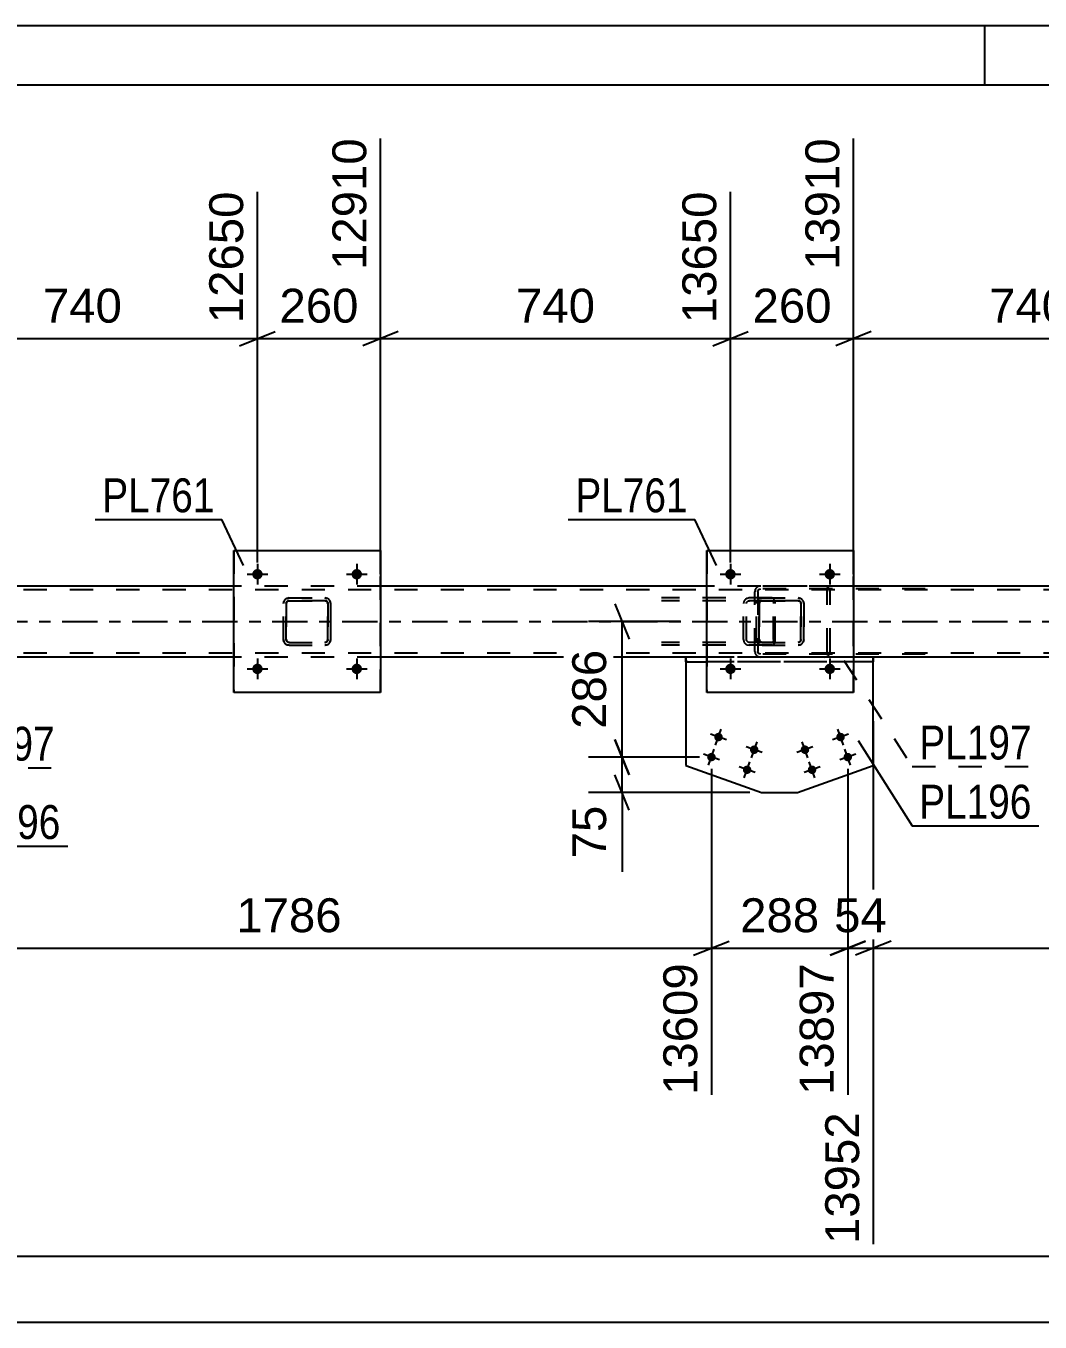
# Model space of a CAD drawing. Header units: millimetres. Extents: x -65 to 776, y -395 to 199.
# Drawn here: x 485.2 to 571, y 89.9 to 199.4 of the extents above; entities that cross this region are included whole.
import ezdxf

# ---------------------------------------------------------------- set-up
doc = ezdxf.new("R2010")
doc.units = ezdxf.units.MM
doc.linetypes.add('DXK_LINE_DOT2', pattern=[3.9198, 1.9599, -1.9599])
doc.linetypes.add('DXK_LINE_DOT3', pattern=[5.9187, 2.979, -0.9799, 0.9799, -0.9799])
doc.styles.add('Arial', font='ARIAL.TTF', dxfattribs={"height": 0.2})
doc.styles.add('Arial Narrow', font='ARIALN.TTF', dxfattribs={"height": 0.2})

# ---------------------------------------------------------------- blocks, each defined once
blk = doc.blocks.new('Unknown-318465366-1115')
at = {"color": 5, "linetype": 'Continuous'}
for p, q in [((776.28, 199.44), (-64.72, 199.44)), ((566.28, 194.44), (566.28, 199.44)), ((771.28, 194.44), (-59.72, 194.44))]:
    blk.add_line(p, q, dxfattribs=at)
blk = doc.blocks.new('Part-318465366-4406 - 4341')
at = {"color": 2, "linetype": 'Continuous'}
for p, q in [((541.01, 145.69), (541.01, 136.91)), ((556.86, 136.91), (556.86, 145.69)), ((541.01, 136.91), (547.41, 134.64)), ((550.45, 134.64), (556.86, 136.91)), ((547.41, 134.64), (550.45, 134.64))]:
    blk.add_line(p, q, dxfattribs=at)
at = {"color": 7, "linetype": 'DXK_LINE_DOT2'}
blk.add_line((556.86, 145.69), (541.01, 145.69), dxfattribs=at)
blk = doc.blocks.new('Bolt-318465366-4395 - 4341')
at = {"linetype": 'Continuous'}
for points in [[(553.75, 139.2, -1), (554.43, 139.45, -1)], [(550.74, 138.13, -1), (551.42, 138.38, -1)], [(554.36, 137.51, -1), (555.04, 137.75, -1)], [(551.34, 136.44, -1), (552.02, 136.68, -1)]]:
    blk.add_hatch(color=1, dxfattribs=at).paths.add_polyline_path(points)
at = {"color": 1, "linetype": 'Continuous'}
for p, q in [((554.77, 139.57), (553.42, 139.08)), ((554.33, 138.65), (553.85, 140)), ((551.76, 138.5), (550.4, 138.01)), ((551.32, 137.58), (550.84, 138.93)), ((554.94, 136.95), (554.46, 138.31)), ((551.92, 135.88), (551.44, 137.24)), ((555.37, 137.87), (554.02, 137.39)), ((552.36, 136.8), (551, 136.32))]:
    blk.add_line(p, q, dxfattribs=at)
blk = doc.blocks.new('Bolt-318465366-4396 - 4341')
at = {"linetype": 'Continuous'}
for points in [[(543.43, 139.45, -1), (544.11, 139.2, -1)], [(546.45, 138.38, -1), (547.13, 138.13, -1)], [(542.83, 137.75, -1), (543.51, 137.51, -1)], [(545.85, 136.68, -1), (546.53, 136.44, -1)]]:
    blk.add_hatch(color=1, dxfattribs=at).paths.add_polyline_path(points)
at = {"color": 1, "linetype": 'Continuous'}
for p, q in [((544.45, 139.08), (543.09, 139.57)), ((543.53, 138.65), (544.01, 140)), ((542.93, 136.95), (543.41, 138.31)), ((547.47, 138.01), (546.11, 138.5)), ((546.55, 137.58), (547.03, 138.93)), ((543.85, 137.39), (542.49, 137.87)), ((545.95, 135.88), (546.43, 137.24)), ((546.86, 136.32), (545.51, 136.8))]:
    blk.add_line(p, q, dxfattribs=at)
blk = doc.blocks.new('Part-318465366-4401 - 4341')
at = {"color": 2, "linetype": 'Continuous'}
for p, q in [((541.01, 146.09), (541.01, 145.69)), ((542.78, 146.09), (541.01, 146.09)), ((556.86, 146.09), (555.18, 146.09)), ((556.86, 146.09), (556.86, 146.09)), ((556.86, 146.09), (556.86, 145.69)), ((541.01, 145.69), (542.78, 145.69)), ((556.86, 145.69), (555.18, 145.69)), ((556.86, 145.69), (556.86, 145.69))]:
    blk.add_line(p, q, dxfattribs=at)
at = {"color": 7, "linetype": 'DXK_LINE_DOT2'}
for p, q in [((541.01, 145.69), (541.01, 146.09)), ((555.18, 146.09), (542.78, 146.09)), ((556.86, 145.69), (556.86, 146.09)), ((556.86, 146.09), (556.86, 146.09)), ((555.18, 145.69), (542.78, 145.69)), ((556.86, 145.69), (556.86, 145.69))]:
    blk.add_line(p, q, dxfattribs=at)
blk = doc.blocks.new('Part-318465366-4488 - 4341')
at = {"color": 7, "linetype": 'DXK_LINE_DOT2'}
for p, q in [((675.12, 151.77), (14.79, 151.77)), ((515.19, 152.09), (502.79, 152.09)), ((555.18, 152.09), (542.78, 152.09)), ((675.12, 146.41), (14.79, 146.41)), ((515.19, 146.09), (502.79, 146.09)), ((556.86, 146.09), (541.01, 146.09))]:
    blk.add_line(p, q, dxfattribs=at)
at = {"color": 2, "linetype": 'Continuous'}
for p, q in [((502.79, 152.09), (475.19, 152.09)), ((542.78, 152.09), (515.19, 152.09)), ((582.78, 152.09), (555.18, 152.09)), ((502.79, 146.09), (475.19, 146.09)), ((541.01, 146.09), (515.19, 146.09)), ((582.78, 146.09), (556.86, 146.09))]:
    blk.add_line(p, q, dxfattribs=at)
at = {"color": 7, "linetype": 'DXK_LINE_DOT3'}
blk.add_line((14.79, 149.09), (675.12, 149.09), dxfattribs=at)
blk = doc.blocks.new('Bolt-318465366-4523 - 4341')
at = {"linetype": 'Continuous'}
for points in [[(544.34, 153.09), (544.35, 153.18), (544.38, 153.27), (544.43, 153.35), (544.49, 153.41), (544.56, 153.47), (544.65, 153.51), (544.74, 153.53), (544.83, 153.53), (544.92, 153.51), (545, 153.47), (545.08, 153.41), (545.14, 153.35), (545.19, 153.27), (545.21, 153.18), (545.22, 153.09), (545.21, 153), (545.19, 152.91), (545.14, 152.83), (545.08, 152.76), (545, 152.71), (544.92, 152.67), (544.83, 152.65), (544.74, 152.65), (544.65, 152.67), (544.56, 152.71), (544.49, 152.76), (544.43, 152.83), (544.38, 152.91), (544.35, 153)], [(552.74, 153.09), (552.75, 153.18), (552.78, 153.27), (552.83, 153.35), (552.89, 153.41), (552.96, 153.47), (553.05, 153.51), (553.14, 153.53), (553.23, 153.53), (553.32, 153.51), (553.4, 153.47), (553.48, 153.41), (553.54, 153.35), (553.59, 153.27), (553.61, 153.18), (553.62, 153.09), (553.61, 153), (553.59, 152.91), (553.54, 152.83), (553.48, 152.76), (553.4, 152.71), (553.32, 152.67), (553.23, 152.65), (553.14, 152.65), (553.05, 152.67), (552.96, 152.71), (552.89, 152.76), (552.83, 152.83), (552.78, 152.91), (552.75, 153)]]:
    blk.add_hatch(color=1, dxfattribs=at).paths.add_polyline_path(points)
at = {"color": 1, "linetype": 'Continuous'}
for p, q in [((544.78, 153.97), (544.78, 152.21)), ((553.18, 153.97), (553.18, 152.21)), ((543.9, 153.09), (545.66, 153.09)), ((552.3, 153.09), (554.06, 153.09))]:
    blk.add_line(p, q, dxfattribs=at)
blk = doc.blocks.new('Bolt-318465366-4524 - 4341')
at = {"linetype": 'Continuous'}
for points in [[(544.34, 145.09), (544.35, 145.18), (544.38, 145.27), (544.43, 145.35), (544.49, 145.41), (544.56, 145.47), (544.65, 145.51), (544.74, 145.53), (544.83, 145.53), (544.92, 145.51), (545, 145.47), (545.08, 145.41), (545.14, 145.35), (545.19, 145.27), (545.21, 145.18), (545.22, 145.09), (545.21, 145), (545.19, 144.91), (545.14, 144.83), (545.08, 144.76), (545, 144.71), (544.92, 144.67), (544.83, 144.65), (544.74, 144.65), (544.65, 144.67), (544.56, 144.71), (544.49, 144.76), (544.43, 144.83), (544.38, 144.91), (544.35, 145)], [(552.74, 145.09), (552.75, 145.18), (552.78, 145.27), (552.83, 145.35), (552.89, 145.41), (552.96, 145.47), (553.05, 145.51), (553.14, 145.53), (553.23, 145.53), (553.32, 145.51), (553.4, 145.47), (553.48, 145.41), (553.54, 145.35), (553.59, 145.27), (553.61, 145.18), (553.62, 145.09), (553.61, 145), (553.59, 144.91), (553.54, 144.83), (553.48, 144.76), (553.4, 144.71), (553.32, 144.67), (553.23, 144.65), (553.14, 144.65), (553.05, 144.67), (552.96, 144.71), (552.89, 144.76), (552.83, 144.83), (552.78, 144.91), (552.75, 145)]]:
    blk.add_hatch(color=1, dxfattribs=at).paths.add_polyline_path(points)
at = {"color": 1, "linetype": 'Continuous'}
for p, q in [((544.78, 145.97), (544.78, 144.21)), ((553.18, 145.97), (553.18, 144.21)), ((543.9, 145.09), (545.66, 145.09)), ((552.3, 145.09), (554.06, 145.09))]:
    blk.add_line(p, q, dxfattribs=at)
blk = doc.blocks.new('Bolt-318465366-4525 - 4341')
at = {"linetype": 'Continuous'}
for points in [[(504.35, 153.09), (504.36, 153.18), (504.39, 153.27), (504.43, 153.35), (504.49, 153.41), (504.57, 153.47), (504.65, 153.51), (504.74, 153.53), (504.83, 153.53), (504.92, 153.51), (505.01, 153.47), (505.08, 153.41), (505.14, 153.35), (505.19, 153.27), (505.22, 153.18), (505.23, 153.09), (505.22, 153), (505.19, 152.91), (505.14, 152.83), (505.08, 152.76), (505.01, 152.71), (504.92, 152.67), (504.83, 152.65), (504.74, 152.65), (504.65, 152.67), (504.57, 152.71), (504.49, 152.76), (504.43, 152.83), (504.39, 152.91), (504.36, 153)], [(512.75, 153.09), (512.76, 153.18), (512.79, 153.27), (512.83, 153.35), (512.89, 153.41), (512.97, 153.47), (513.05, 153.51), (513.14, 153.53), (513.23, 153.53), (513.32, 153.51), (513.41, 153.47), (513.48, 153.41), (513.54, 153.35), (513.59, 153.27), (513.62, 153.18), (513.63, 153.09), (513.62, 153), (513.59, 152.91), (513.54, 152.83), (513.48, 152.76), (513.41, 152.71), (513.32, 152.67), (513.23, 152.65), (513.14, 152.65), (513.05, 152.67), (512.97, 152.71), (512.89, 152.76), (512.83, 152.83), (512.79, 152.91), (512.76, 153)]]:
    blk.add_hatch(color=1, dxfattribs=at).paths.add_polyline_path(points)
at = {"color": 1, "linetype": 'Continuous'}
for p, q in [((504.79, 153.97), (504.79, 152.21)), ((513.19, 153.97), (513.19, 152.21)), ((503.91, 153.09), (505.67, 153.09)), ((512.31, 153.09), (514.07, 153.09))]:
    blk.add_line(p, q, dxfattribs=at)
blk = doc.blocks.new('Bolt-318465366-4526 - 4341')
at = {"linetype": 'Continuous'}
for points in [[(504.35, 145.09), (504.36, 145.18), (504.39, 145.27), (504.43, 145.35), (504.49, 145.41), (504.57, 145.47), (504.65, 145.51), (504.74, 145.53), (504.83, 145.53), (504.92, 145.51), (505.01, 145.47), (505.08, 145.41), (505.14, 145.35), (505.19, 145.27), (505.22, 145.18), (505.23, 145.09), (505.22, 145), (505.19, 144.91), (505.14, 144.83), (505.08, 144.76), (505.01, 144.71), (504.92, 144.67), (504.83, 144.65), (504.74, 144.65), (504.65, 144.67), (504.57, 144.71), (504.49, 144.76), (504.43, 144.83), (504.39, 144.91), (504.36, 145)], [(512.75, 145.09), (512.76, 145.18), (512.79, 145.27), (512.83, 145.35), (512.89, 145.41), (512.97, 145.47), (513.05, 145.51), (513.14, 145.53), (513.23, 145.53), (513.32, 145.51), (513.41, 145.47), (513.48, 145.41), (513.54, 145.35), (513.59, 145.27), (513.62, 145.18), (513.63, 145.09), (513.62, 145), (513.59, 144.91), (513.54, 144.83), (513.48, 144.76), (513.41, 144.71), (513.32, 144.67), (513.23, 144.65), (513.14, 144.65), (513.05, 144.67), (512.97, 144.71), (512.89, 144.76), (512.83, 144.83), (512.79, 144.91), (512.76, 145)]]:
    blk.add_hatch(color=1, dxfattribs=at).paths.add_polyline_path(points)
at = {"color": 1, "linetype": 'Continuous'}
for p, q in [((504.79, 145.97), (504.79, 144.21)), ((513.19, 145.97), (513.19, 144.21)), ((503.91, 145.09), (505.67, 145.09)), ((512.31, 145.09), (514.07, 145.09))]:
    blk.add_line(p, q, dxfattribs=at)
blk = doc.blocks.new('Part-318465366-4551 - 4341')
at = {"color": 7, "linetype": 'DXK_LINE_DOT2'}
for p, q in [((506.98, 150.61), (507.02, 150.79)), ((506.98, 150.61), (506.99, 150.61)), ((506.98, 147.57), (506.98, 150.61)), ((507.02, 150.79), (506.99, 150.61)), ((506.99, 147.57), (506.99, 150.61)), ((507.24, 150.7), (507.22, 150.61)), ((507.23, 150.61), (507.22, 150.61)), ((507.22, 150.61), (507.22, 147.57)), ((507.23, 150.61), (507.25, 150.7)), ((507.23, 147.57), (507.23, 150.61)), ((507.29, 150.78), (507.24, 150.7)), ((507.25, 150.7), (507.3, 150.78)), ((507.28, 151.05), (507.46, 151.09)), ((507.47, 151.09), (507.28, 151.05)), ((507.37, 150.83), (507.29, 150.78)), ((507.3, 150.78), (507.38, 150.83)), ((507.46, 150.85), (507.37, 150.83)), ((507.38, 150.83), (507.47, 150.85)), ((507.47, 151.09), (507.46, 151.09)), ((507.46, 151.09), (510.5, 151.09)), ((507.46, 150.85), (507.47, 150.85)), ((510.5, 150.85), (507.46, 150.85)), ((507.47, 151.09), (510.51, 151.09)), ((507.47, 150.85), (510.51, 150.85)), ((510.5, 151.09), (510.51, 151.09)), ((510.5, 151.09), (510.69, 151.05)), ((510.51, 150.85), (510.5, 150.85)), ((510.59, 150.83), (510.5, 150.85)), ((510.69, 151.05), (510.51, 151.09)), ((510.51, 150.85), (510.6, 150.83)), ((510.59, 150.83), (510.6, 150.83)), ((510.67, 150.78), (510.59, 150.83)), ((510.6, 150.83), (510.68, 150.78)), ((510.72, 150.7), (510.67, 150.78)), ((510.68, 150.78), (510.73, 150.7)), ((510.74, 150.61), (510.72, 150.7)), ((510.73, 150.7), (510.75, 150.61)), ((510.75, 150.61), (510.74, 150.61)), ((510.74, 150.61), (510.74, 147.57)), ((510.75, 147.57), (510.75, 150.61)), ((510.95, 150.79), (510.98, 150.61)), ((510.99, 150.61), (510.95, 150.79)), ((510.99, 150.61), (510.98, 150.61)), ((510.98, 150.61), (510.98, 147.57)), ((510.99, 147.57), (510.99, 150.61)), ((506.99, 147.57), (506.98, 147.57)), ((507.02, 147.38), (506.98, 147.57)), ((506.99, 147.57), (507.02, 147.38)), ((507.22, 147.57), (507.23, 147.57)), ((507.22, 147.57), (507.24, 147.48)), ((507.25, 147.48), (507.23, 147.57)), ((507.24, 147.48), (507.29, 147.4)), ((507.3, 147.4), (507.25, 147.48)), ((507.28, 147.12), (507.28, 147.12)), ((507.46, 147.09), (507.28, 147.12)), ((507.28, 147.12), (507.47, 147.09)), ((507.29, 147.4), (507.37, 147.35)), ((507.38, 147.35), (507.3, 147.4)), ((507.37, 147.35), (507.46, 147.33)), ((507.47, 147.33), (507.38, 147.35)), ((507.47, 147.33), (507.46, 147.33)), ((507.46, 147.33), (510.5, 147.33)), ((507.47, 147.09), (507.46, 147.09)), ((507.46, 147.09), (510.5, 147.09)), ((507.47, 147.33), (510.51, 147.33)), ((507.47, 147.09), (510.51, 147.09)), ((510.5, 147.33), (510.59, 147.35)), ((510.5, 147.33), (510.51, 147.33)), ((510.69, 147.12), (510.5, 147.09)), ((510.5, 147.09), (510.51, 147.09)), ((510.6, 147.35), (510.51, 147.33)), ((510.51, 147.09), (510.69, 147.12)), ((510.59, 147.35), (510.67, 147.4)), ((510.68, 147.4), (510.6, 147.35)), ((510.67, 147.4), (510.72, 147.48)), ((510.73, 147.48), (510.68, 147.4)), ((510.72, 147.48), (510.74, 147.57)), ((510.75, 147.57), (510.73, 147.48)), ((510.74, 147.57), (510.75, 147.57)), ((510.98, 147.57), (510.95, 147.38)), ((510.95, 147.38), (510.99, 147.57)), ((510.98, 147.57), (510.99, 147.57))]:
    blk.add_line(p, q, dxfattribs=at)
at = {"color": 7, "linetype": 'DXK_LINE_DOT3'}
blk.add_line((508.99, 149.09), (508.98, 149.09), dxfattribs=at)
at = {"color": 7, "linetype": 'DXK_LINE_DOT2'}
for centre, start, end in [((507.46, 150.61), 112.5, 157.5), ((507.47, 150.61), 112.5, 157.5), ((510.5, 150.61), 22.5, 67.5), ((510.51, 150.61), 22.5, 67.5), ((507.46, 147.57), 202.5, 247.5), ((507.47, 147.57), 202.5, 247.5), ((510.5, 147.57), 292.5, 337.5), ((510.51, 147.57), 292.5, 337.5)]:
    blk.add_arc(centre, 0.48, start, end, dxfattribs=at)
blk = doc.blocks.new('Part-318465366-4556 - 4341')
at = {"color": 2, "linetype": 'Continuous'}
for p, q in [((502.79, 143.09), (502.79, 155.09)), ((502.79, 155.09), (502.79, 155.09)), ((502.79, 155.09), (515.19, 155.09)), ((515.19, 155.09), (515.19, 143.09)), ((502.79, 143.09), (502.79, 143.09)), ((515.19, 143.09), (502.79, 143.09))]:
    blk.add_line(p, q, dxfattribs=at)
at = {"color": 7, "linetype": 'DXK_LINE_DOT2'}
for p, q in [((502.79, 155.09), (502.79, 143.09)), ((502.79, 155.09), (502.79, 155.09)), ((515.19, 143.09), (515.19, 155.09)), ((502.79, 143.09), (502.79, 143.09))]:
    blk.add_line(p, q, dxfattribs=at)
blk = doc.blocks.new('Part-318465366-4583 - 4341')
at = {"color": 2, "linetype": 'Continuous'}
for p, q in [((542.78, 143.09), (542.78, 155.09)), ((542.78, 155.09), (542.78, 155.09)), ((542.78, 155.09), (555.18, 155.09)), ((555.18, 155.09), (555.18, 143.09)), ((542.78, 143.09), (542.78, 143.09)), ((555.18, 143.09), (542.78, 143.09))]:
    blk.add_line(p, q, dxfattribs=at)
at = {"color": 7, "linetype": 'DXK_LINE_DOT2'}
for p, q in [((542.78, 155.09), (542.78, 143.09)), ((542.78, 155.09), (542.78, 155.09)), ((555.18, 143.09), (555.18, 155.09)), ((542.78, 143.09), (542.78, 143.09))]:
    blk.add_line(p, q, dxfattribs=at)
blk = doc.blocks.new('Part-318465366-4584 - 4341')
at = {"color": 7, "linetype": 'DXK_LINE_DOT2'}
for p, q in [((546.98, 150.61), (547.02, 150.79)), ((547.02, 150.79), (546.98, 150.61)), ((546.98, 147.57), (546.98, 150.61)), ((546.98, 150.61), (546.98, 150.61)), ((546.98, 147.57), (546.98, 150.61)), ((547.22, 150.61), (547.24, 150.7)), ((547.24, 150.7), (547.22, 150.61)), ((547.22, 147.57), (547.22, 150.61)), ((547.22, 150.61), (547.22, 150.61)), ((547.22, 150.61), (547.22, 147.57)), ((547.24, 150.7), (547.29, 150.78)), ((547.29, 150.78), (547.24, 150.7)), ((547.28, 151.05), (547.46, 151.09)), ((547.46, 151.09), (547.28, 151.05)), ((547.29, 150.78), (547.37, 150.83)), ((547.37, 150.83), (547.29, 150.78)), ((547.37, 150.83), (547.46, 150.85)), ((547.46, 150.85), (547.37, 150.83)), ((547.46, 151.09), (550.5, 151.09)), ((547.46, 151.09), (547.46, 151.09)), ((547.46, 151.09), (550.5, 151.09)), ((547.46, 150.85), (550.5, 150.85)), ((547.46, 150.85), (547.46, 150.85)), ((550.5, 150.85), (547.46, 150.85)), ((550.5, 151.09), (550.5, 151.09)), ((550.5, 151.09), (550.68, 151.05)), ((550.69, 151.05), (550.5, 151.09)), ((550.5, 150.85), (550.5, 150.85)), ((550.5, 150.85), (550.6, 150.83)), ((550.59, 150.83), (550.5, 150.85)), ((550.59, 150.83), (550.6, 150.83)), ((550.67, 150.78), (550.59, 150.83)), ((550.6, 150.83), (550.67, 150.78)), ((550.67, 150.78), (550.73, 150.7)), ((550.72, 150.7), (550.67, 150.78)), ((550.74, 150.61), (550.72, 150.7)), ((550.73, 150.7), (550.74, 150.61)), ((550.74, 147.57), (550.74, 150.61)), ((550.74, 150.61), (550.74, 150.61)), ((550.74, 150.61), (550.74, 147.57)), ((550.94, 150.79), (550.98, 150.61)), ((550.98, 150.61), (550.95, 150.79)), ((550.98, 147.57), (550.98, 150.61)), ((550.98, 150.61), (550.98, 150.61)), ((550.98, 150.61), (550.98, 147.57)), ((546.98, 147.57), (546.98, 147.57)), ((547.02, 147.38), (546.98, 147.57)), ((546.98, 147.57), (547.02, 147.38)), ((547.22, 147.57), (547.22, 147.57)), ((547.24, 147.48), (547.22, 147.57)), ((547.22, 147.57), (547.24, 147.48)), ((547.29, 147.4), (547.24, 147.48)), ((547.24, 147.48), (547.29, 147.4)), ((547.28, 147.12), (547.28, 147.12)), ((547.46, 147.09), (547.28, 147.12)), ((547.28, 147.12), (547.46, 147.09)), ((547.37, 147.35), (547.29, 147.4)), ((547.29, 147.4), (547.37, 147.35)), ((547.46, 147.33), (547.37, 147.35)), ((547.37, 147.35), (547.46, 147.33)), ((547.46, 147.33), (550.5, 147.33)), ((547.46, 147.33), (547.46, 147.33)), ((547.46, 147.33), (550.5, 147.33)), ((547.46, 147.09), (550.5, 147.09)), ((547.46, 147.09), (547.46, 147.09)), ((547.46, 147.09), (550.5, 147.09)), ((550.6, 147.35), (550.5, 147.33)), ((550.5, 147.33), (550.59, 147.35)), ((550.5, 147.33), (550.5, 147.33)), ((550.68, 147.12), (550.5, 147.09)), ((550.5, 147.09), (550.69, 147.12)), ((550.5, 147.09), (550.5, 147.09)), ((550.59, 147.35), (550.67, 147.4)), ((550.67, 147.4), (550.6, 147.35)), ((550.73, 147.48), (550.67, 147.4)), ((550.67, 147.4), (550.72, 147.48)), ((550.72, 147.48), (550.74, 147.57)), ((550.74, 147.57), (550.73, 147.48)), ((550.74, 147.57), (550.74, 147.57)), ((550.98, 147.57), (550.94, 147.38)), ((550.95, 147.38), (550.98, 147.57)), ((550.98, 147.57), (550.98, 147.57))]:
    blk.add_line(p, q, dxfattribs=at)
at = {"color": 7, "linetype": 'DXK_LINE_DOT3'}
blk.add_line((548.99, 149.09), (548.98, 149.09), dxfattribs=at)
at = {"color": 7, "linetype": 'DXK_LINE_DOT2'}
for centre, start, end in [((547.46, 150.61), 112.5, 157.5), ((547.46, 150.61), 112.5, 157.5), ((550.5, 150.61), 22.5, 67.5), ((550.5, 150.61), 22.5, 67.5), ((547.46, 147.57), 202.5, 247.5), ((547.46, 147.57), 202.5, 247.5), ((550.5, 147.57), 292.5, 337.5), ((550.5, 147.57), 292.5, 337.5)]:
    blk.add_arc(centre, 0.48, start, end, dxfattribs=at)
blk = doc.blocks.new('Part-318465366-4718 - 4341')
at = {"color": 7, "linetype": 'DXK_LINE_DOT2'}
for p, q in [((548.3, 151.09), (538.95, 151.09)), ((548.3, 150.85), (538.95, 150.85)), ((545.92, 150.79), (545.88, 150.61)), ((545.88, 147.57), (545.88, 150.61)), ((546.14, 150.61), (546.15, 150.7)), ((546.14, 147.57), (546.14, 150.61)), ((546.15, 150.7), (546.21, 150.78)), ((546.39, 151.09), (546.19, 151.05)), ((546.21, 150.78), (546.29, 150.83)), ((546.29, 150.83), (546.39, 150.85)), ((546.83, 150.85), (546.83, 151.09)), ((548.4, 151.05), (548.3, 151.09)), ((548.3, 150.85), (548.35, 150.83)), ((548.35, 150.83), (548.39, 150.78)), ((548.39, 150.78), (548.42, 150.7)), ((548.49, 150.95), (548.4, 151.05)), ((548.42, 150.7), (548.43, 150.61)), ((548.43, 147.57), (548.43, 150.61)), ((548.55, 150.79), (548.49, 150.95)), ((548.57, 150.61), (548.55, 150.79)), ((548.57, 147.57), (548.57, 150.61)), ((548.3, 147.33), (538.95, 147.33)), ((548.3, 147.09), (538.95, 147.09)), ((545.88, 147.57), (545.92, 147.38)), ((546.15, 147.48), (546.14, 147.57)), ((546.21, 147.4), (546.15, 147.48)), ((546.19, 147.12), (546.39, 147.09)), ((546.29, 147.35), (546.21, 147.4)), ((546.39, 147.33), (546.29, 147.35)), ((546.83, 147.09), (546.83, 147.33)), ((548.35, 147.35), (548.3, 147.33)), ((548.3, 147.09), (548.4, 147.12)), ((548.39, 147.4), (548.35, 147.35)), ((548.42, 147.48), (548.39, 147.4)), ((548.4, 147.12), (548.49, 147.23)), ((548.43, 147.57), (548.42, 147.48)), ((548.49, 147.23), (548.55, 147.38)), ((548.55, 147.38), (548.57, 147.57))]:
    blk.add_line(p, q, dxfattribs=at)
for centre, start, end in [((546.37, 150.59), 111.1513, 156.1049), ((546.37, 147.58), 203.8951, 248.8487)]:
    blk.add_arc(centre, 0.492, start, end, dxfattribs=at)
blk = doc.blocks.new('Part-318465366-4720 - 4341')
at = {"color": 7, "linetype": 'DXK_LINE_DOT2'}
for p, q in [((546.87, 151.79), (546.83, 151.61)), ((546.83, 146.57), (546.83, 151.61)), ((547.09, 151.61), (547.11, 151.7)), ((547.09, 151.61), (547.09, 146.57)), ((547.11, 151.7), (547.16, 151.78)), ((547.34, 152.09), (547.15, 152.05)), ((547.16, 151.78), (547.25, 151.83)), ((547.25, 151.83), (547.34, 151.85)), ((561.25, 152.09), (547.34, 152.09)), ((561.25, 151.85), (547.34, 151.85)), ((552.9, 152.05), (552.71, 152.09)), ((552.71, 151.85), (552.8, 151.83)), ((552.8, 151.83), (552.89, 151.78)), ((552.89, 151.78), (552.94, 151.7)), ((552.94, 151.7), (552.96, 151.61)), ((552.96, 146.57), (552.96, 151.61)), ((553.22, 151.61), (553.18, 151.79)), ((553.22, 146.57), (553.22, 151.61)), ((546.83, 146.57), (546.87, 146.38)), ((547.11, 146.48), (547.09, 146.57)), ((547.16, 146.4), (547.11, 146.48)), ((547.15, 146.12), (547.34, 146.09)), ((547.25, 146.35), (547.16, 146.4)), ((547.34, 146.33), (547.25, 146.35)), ((561.25, 146.33), (547.34, 146.33)), ((561.25, 146.09), (547.34, 146.09)), ((552.8, 146.35), (552.71, 146.33)), ((552.71, 146.09), (552.9, 146.12)), ((552.89, 146.4), (552.8, 146.35)), ((552.94, 146.48), (552.89, 146.4)), ((552.96, 146.57), (552.94, 146.48)), ((553.18, 146.38), (553.22, 146.57))]:
    blk.add_line(p, q, dxfattribs=at)
for centre, start, end in [((547.32, 151.59), 110.7583, 155.6801), ((552.73, 151.59), 24.3199, 69.2417), ((547.32, 146.59), 204.3199, 249.2417), ((552.73, 146.59), 290.7583, 335.6801)]:
    blk.add_arc(centre, 0.496, start, end, dxfattribs=at)
blk = doc.blocks.new('StraightDimension-318465366-5128 - 4341')
at = {"color": 7, "linetype": 'Continuous'}
blk.add_line((1.89, 89.87), (675.92, 89.87), dxfattribs=at)
blk = doc.blocks.new('StraightDimension-318465366-5656 - 4341')
at = {"color": 7, "linetype": 'Continuous'}
blk.add_line((2.69, 95.43), (675.12, 95.43), dxfattribs=at)
blk = doc.blocks.new('StraightDimension-318465366-4858 - 4341')
at = {"color": 7, "linetype": 'Continuous'}
for p, q in [((556.86, 140.67), (556.86, 96.47)), ((628.3, 136.63), (628.3, 109.07)), ((558.36, 122.08), (555.36, 120.88)), ((626.8, 120.88), (629.8, 122.08)), ((556.86, 121.48), (628.3, 121.48))]:
    blk.add_line(p, q, dxfattribs=at)
at = {"color": 0}
blk.add_wipeout([(597.63, 122.23), (597.63, 126.43), (587.54, 126.43), (587.54, 122.23)], dxfattribs=at)
at = {"color": 3, "style": 'Arial'}
blk.add_text('1786', height=2.865, dxfattribs=at).set_placement((588.14, 122.83))
at = {"color": 0, "linetype": 'Continuous'}
blk.add_wipeout([(627.7, 120.78), (623.5, 120.78), (623.5, 108.47), (627.7, 108.47)], dxfattribs=at)
at = {"color": 3, "linetype": 'Continuous', "style": 'Arial'}
blk.add_text('15738', height=2.865, rotation=90.0002, dxfattribs=at).set_placement((627.1, 109.07))
blk = doc.blocks.new('StraightDimension-318465366-4867 - 4341')
at = {"color": 7, "linetype": 'Continuous'}
for p, q in [((556.86, 140.67), (556.86, 96.47)), ((554.7, 136.63), (554.7, 109.07)), ((553.2, 120.88), (556.2, 122.08)), ((558.36, 122.08), (555.36, 120.88)), ((554.7, 121.48), (556.86, 121.48))]:
    blk.add_line(p, q, dxfattribs=at)
at = {"color": 0, "linetype": 'Continuous'}
blk.add_wipeout([(556.26, 108.18), (552.06, 108.18), (552.06, 95.87), (556.26, 95.87)], dxfattribs=at)
at = {"color": 3, "linetype": 'Continuous', "style": 'Arial'}
blk.add_text('13952', height=2.865, rotation=90.0002, dxfattribs=at).set_placement((555.66, 96.47))
at = {"color": 0}
blk.add_wipeout([(558.6, 122.23), (558.6, 126.43), (552.95, 126.43), (552.95, 122.23)], dxfattribs=at)
at = {"color": 3, "style": 'Arial'}
blk.add_text('54', height=2.865, dxfattribs=at).set_placement((553.55, 122.83))
blk = doc.blocks.new('StraightDimension-318465366-4921 - 4341')
at = {"color": 7, "linetype": 'Continuous'}
for p, q in [((543.17, 136.63), (543.17, 109.07)), ((554.7, 136.63), (554.7, 109.07)), ((541.67, 120.88), (544.67, 122.08)), ((556.2, 122.08), (553.2, 120.88)), ((543.17, 121.48), (554.7, 121.48))]:
    blk.add_line(p, q, dxfattribs=at)
at = {"color": 0}
blk.add_wipeout([(552.87, 122.23), (552.87, 126.43), (545, 126.43), (545, 122.23)], dxfattribs=at)
at = {"color": 0, "linetype": 'Continuous'}
blk.add_wipeout([(554.1, 120.78), (549.9, 120.78), (549.9, 108.47), (554.1, 108.47)], dxfattribs=at)
at = {"color": 3, "style": 'Arial'}
blk.add_text('288', height=2.865, dxfattribs=at).set_placement((545.6, 122.83))
at = {"color": 3, "linetype": 'Continuous', "style": 'Arial'}
blk.add_text('13897', height=2.865, rotation=90.0002, dxfattribs=at).set_placement((553.5, 109.07))
blk = doc.blocks.new('StraightDimension-318465366-5020 - 4341')
at = {"color": 7, "linetype": 'Continuous'}
for p, q in [((471.73, 142.65), (471.73, 96.47)), ((543.17, 136.63), (543.17, 109.07)), ((473.23, 122.08), (470.23, 120.88)), ((541.67, 120.88), (544.67, 122.08)), ((471.73, 121.48), (543.17, 121.48))]:
    blk.add_line(p, q, dxfattribs=at)
at = {"color": 0}
blk.add_wipeout([(512.5, 122.23), (512.5, 126.43), (502.4, 126.43), (502.4, 122.23)], dxfattribs=at)
at = {"color": 3, "style": 'Arial'}
blk.add_text('1786', height=2.865, dxfattribs=at).set_placement((503, 122.83))
at = {"color": 0, "linetype": 'Continuous'}
blk.add_wipeout([(542.57, 120.78), (538.37, 120.78), (538.37, 108.47), (542.57, 108.47)], dxfattribs=at)
at = {"color": 3, "linetype": 'Continuous', "style": 'Arial'}
blk.add_text('13609', height=2.865, rotation=90.0002, dxfattribs=at).set_placement((541.97, 109.07))
blk = doc.blocks.new('StraightDimension-318465366-5210 - 4341')
at = {"color": 7, "linetype": 'Continuous'}
for p, q in [((555.18, 153.09), (555.18, 189.93)), ((584.78, 154.09), (584.78, 185.43)), ((556.68, 173.61), (553.68, 172.41)), ((583.28, 172.41), (586.28, 173.61)), ((555.18, 173.01), (584.78, 173.01))]:
    blk.add_line(p, q, dxfattribs=at)
at = {"color": 0}
blk.add_wipeout([(573.92, 173.76), (573.92, 177.96), (566.05, 177.96), (566.05, 173.76)], dxfattribs=at)
at = {"color": 3, "style": 'Arial'}
blk.add_text('740', height=2.865, dxfattribs=at).set_placement((566.65, 174.36))
at = {"color": 0, "linetype": 'Continuous'}
blk.add_wipeout([(584.18, 186.03), (579.98, 186.03), (579.98, 173.71), (584.18, 173.71)], dxfattribs=at)
at = {"color": 3, "linetype": 'Continuous', "style": 'Arial'}
blk.add_text('14650', height=2.865, rotation=90.0002, dxfattribs=at).set_placement((583.58, 174.31))
blk = doc.blocks.new('StraightDimension-318465366-5225 - 4341')
at = {"color": 7, "linetype": 'Continuous'}
for p, q in [((555.18, 153.09), (555.18, 189.93)), ((544.78, 154.09), (544.78, 185.43)), ((543.28, 172.41), (546.28, 173.61)), ((556.68, 173.61), (553.68, 172.41)), ((544.78, 173.01), (555.18, 173.01))]:
    blk.add_line(p, q, dxfattribs=at)
at = {"color": 0}
blk.add_wipeout([(553.92, 173.76), (553.92, 177.96), (546.05, 177.96), (546.05, 173.76)], dxfattribs=at)
at = {"color": 3, "style": 'Arial'}
blk.add_text('260', height=2.865, dxfattribs=at).set_placement((546.65, 174.36))
at = {"color": 0, "linetype": 'Continuous'}
blk.add_wipeout([(554.58, 190.53), (550.38, 190.53), (550.38, 178.21), (554.58, 178.21)], dxfattribs=at)
at = {"color": 3, "linetype": 'Continuous', "style": 'Arial'}
blk.add_text('13910', height=2.865, rotation=90.0002, dxfattribs=at).set_placement((553.98, 178.81))
blk = doc.blocks.new('StraightDimension-318465366-5240 - 4341')
at = {"color": 7, "linetype": 'Continuous'}
for p, q in [((515.19, 153.09), (515.19, 189.93)), ((544.78, 154.09), (544.78, 185.43)), ((516.69, 173.61), (513.69, 172.41)), ((543.28, 172.41), (546.28, 173.61)), ((515.19, 173.01), (544.78, 173.01))]:
    blk.add_line(p, q, dxfattribs=at)
at = {"color": 0}
blk.add_wipeout([(533.92, 173.76), (533.92, 177.96), (526.05, 177.96), (526.05, 173.76)], dxfattribs=at)
at = {"color": 3, "style": 'Arial'}
blk.add_text('740', height=2.865, dxfattribs=at).set_placement((526.65, 174.36))
at = {"color": 0, "linetype": 'Continuous'}
blk.add_wipeout([(544.18, 186.03), (539.98, 186.03), (539.98, 173.71), (544.18, 173.71)], dxfattribs=at)
at = {"color": 3, "linetype": 'Continuous', "style": 'Arial'}
blk.add_text('13650', height=2.865, rotation=90.0002, dxfattribs=at).set_placement((543.58, 174.31))
blk = doc.blocks.new('StraightDimension-318465366-5255 - 4341')
at = {"color": 7, "linetype": 'Continuous'}
for p, q in [((515.19, 153.09), (515.19, 189.93)), ((504.78, 154.09), (504.78, 185.43)), ((503.28, 172.41), (506.28, 173.61)), ((516.69, 173.61), (513.69, 172.41)), ((504.78, 173.01), (515.19, 173.01))]:
    blk.add_line(p, q, dxfattribs=at)
at = {"color": 0}
blk.add_wipeout([(513.92, 173.76), (513.92, 177.96), (506.05, 177.96), (506.05, 173.76)], dxfattribs=at)
at = {"color": 3, "style": 'Arial'}
blk.add_text('260', height=2.865, dxfattribs=at).set_placement((506.65, 174.36))
at = {"color": 0, "linetype": 'Continuous'}
blk.add_wipeout([(514.59, 190.53), (510.39, 190.53), (510.39, 178.21), (514.59, 178.21)], dxfattribs=at)
at = {"color": 3, "linetype": 'Continuous', "style": 'Arial'}
blk.add_text('12910', height=2.865, rotation=90.0002, dxfattribs=at).set_placement((513.99, 178.81))
blk = doc.blocks.new('StraightDimension-318465366-5270 - 4341')
at = {"color": 7, "linetype": 'Continuous'}
for p, q in [((475.19, 153.09), (475.19, 189.93)), ((504.78, 154.09), (504.78, 185.43)), ((476.69, 173.61), (473.69, 172.41)), ((503.28, 172.41), (506.28, 173.61)), ((475.19, 173.01), (504.78, 173.01))]:
    blk.add_line(p, q, dxfattribs=at)
at = {"color": 0}
blk.add_wipeout([(493.92, 173.76), (493.92, 177.96), (486.05, 177.96), (486.05, 173.76)], dxfattribs=at)
at = {"color": 3, "style": 'Arial'}
blk.add_text('740', height=2.865, dxfattribs=at).set_placement((486.65, 174.36))
at = {"color": 0, "linetype": 'Continuous'}
blk.add_wipeout([(504.18, 186.03), (499.98, 186.03), (499.98, 173.71), (504.18, 173.71)], dxfattribs=at)
at = {"color": 3, "linetype": 'Continuous', "style": 'Arial'}
blk.add_text('12650', height=2.865, rotation=90.0002, dxfattribs=at).set_placement((503.58, 174.31))
blk = doc.blocks.new('StraightDimension-318465366-5793 - 4341')
at = {"color": 7, "linetype": 'Continuous'}
for p, q in [((535.02, 150.59), (536.22, 147.59)), ((540.56, 149.09), (532.77, 149.09)), ((535.62, 137.63), (535.62, 149.09)), ((536.22, 136.13), (535.02, 139.13)), ((542.17, 137.63), (532.77, 137.63))]:
    blk.add_line(p, q, dxfattribs=at)
at = {"color": 0}
blk.add_wipeout([(534.87, 147.29), (530.67, 147.29), (530.67, 139.42), (534.87, 139.42)], dxfattribs=at)
at = {"color": 3, "style": 'Arial'}
blk.add_text('286', height=2.865, rotation=90.0002, dxfattribs=at).set_placement((534.27, 140.02))
blk = doc.blocks.new('StraightDimension-318465366-5809 - 4341')
at = {"color": 7, "linetype": 'Continuous'}
for p, q in [((535.02, 139.13), (536.22, 136.13)), ((542.17, 137.63), (532.77, 137.63)), ((535.62, 134.64), (535.62, 137.63)), ((536.22, 133.14), (535.02, 136.14)), ((546.41, 134.64), (532.77, 134.64)), ((535.62, 134.64), (535.62, 127.94)), ((535.62, 134.64), (535.62, 127.94))]:
    blk.add_line(p, q, dxfattribs=at)
at = {"color": 0}
blk.add_wipeout([(534.87, 134.11), (530.67, 134.11), (530.67, 128.47), (534.87, 128.47)], dxfattribs=at)
at = {"color": 3, "style": 'Arial'}
blk.add_text('75', height=2.865, rotation=90.0002, dxfattribs=at).set_placement((534.27, 129.07))
blk = doc.blocks.new('Mark-318465366-4402 - 4341')
at = {"color": 30, "linetype": 'Continuous'}
for p, q in [((555.57, 139.04), (560.14, 131.83)), ((560.14, 131.83), (570.85, 131.83))]:
    blk.add_line(p, q, dxfattribs=at)
at = {"color": 0}
blk.add_wipeout([(570.25, 132.43), (570.25, 135.43), (560.74, 135.43), (560.74, 132.43)], dxfattribs=at)
blk.add_wipeout([(570.25, 132.43), (570.25, 135.43), (560.74, 135.43), (560.74, 132.43)], dxfattribs=at)
at = {"color": 3, "style": 'Arial Narrow'}
blk.add_text('PL196', height=2.863, dxfattribs=at).set_placement((560.74, 132.43))
blk = doc.blocks.new('Mark-318465366-4397 - 4341')
at = {"color": 30, "linetype": 'DXK_LINE_DOT2'}
for p, q in [((554.37, 145.8), (560.15, 136.83)), ((560.15, 136.83), (570.85, 136.83))]:
    blk.add_line(p, q, dxfattribs=at)
at = {"color": 0}
blk.add_wipeout([(570.25, 137.43), (570.25, 140.43), (560.75, 140.43), (560.75, 137.43)], dxfattribs=at)
blk.add_wipeout([(570.25, 137.43), (570.25, 140.43), (560.75, 140.43), (560.75, 137.43)], dxfattribs=at)
at = {"color": 3, "style": 'Arial Narrow'}
blk.add_text('PL197', height=2.863, dxfattribs=at).set_placement((560.75, 137.43))
blk = doc.blocks.new('Mark-318465366-4409 - 4341')
at = {"color": 30, "linetype": 'DXK_LINE_DOT2'}
for p, q in [((470.69, 145.73), (477.56, 136.73)), ((477.56, 136.73), (488.26, 136.73))]:
    blk.add_line(p, q, dxfattribs=at)
at = {"color": 0}
blk.add_wipeout([(487.66, 137.33), (487.66, 140.33), (478.16, 140.33), (478.16, 137.33)], dxfattribs=at)
blk.add_wipeout([(487.66, 137.33), (487.66, 140.33), (478.16, 140.33), (478.16, 137.33)], dxfattribs=at)
at = {"color": 3, "style": 'Arial Narrow'}
blk.add_text('PL197', height=2.863, dxfattribs=at).set_placement((478.16, 137.33))
blk = doc.blocks.new('Mark-318465366-4414 - 4341')
at = {"color": 30, "linetype": 'Continuous'}
for p, q in [((469.75, 141.6), (478.04, 130.11)), ((478.04, 130.11), (488.75, 130.11))]:
    blk.add_line(p, q, dxfattribs=at)
at = {"color": 0}
blk.add_wipeout([(488.15, 130.71), (488.15, 133.71), (478.64, 133.71), (478.64, 130.71)], dxfattribs=at)
blk.add_wipeout([(488.15, 130.71), (488.15, 133.71), (478.64, 133.71), (478.64, 130.71)], dxfattribs=at)
at = {"color": 3, "style": 'Arial Narrow'}
blk.add_text('PL196', height=2.863, dxfattribs=at).set_placement((478.64, 130.71))
blk = doc.blocks.new('Mark-318465366-4552 - 4341')
at = {"color": 30, "linetype": 'Continuous'}
for p in [(491.07, 157.73), (503.6, 153.83)]:
    blk.add_line(p, (501.77, 157.73), dxfattribs=at)
at = {"color": 0}
blk.add_wipeout([(501.17, 158.33), (501.17, 161.33), (491.67, 161.33), (491.67, 158.33)], dxfattribs=at)
blk.add_wipeout([(501.17, 158.33), (501.17, 161.33), (491.67, 161.33), (491.67, 158.33)], dxfattribs=at)
at = {"color": 3, "style": 'Arial Narrow'}
blk.add_text('PL761', height=2.863, dxfattribs=at).set_placement((491.67, 158.33))
blk = doc.blocks.new('Mark-318465366-4579 - 4341')
at = {"color": 30, "linetype": 'Continuous'}
for p in [(531.07, 157.73), (543.6, 153.83)]:
    blk.add_line(p, (541.77, 157.73), dxfattribs=at)
at = {"color": 0}
blk.add_wipeout([(541.17, 158.33), (541.17, 161.33), (531.67, 161.33), (531.67, 158.33)], dxfattribs=at)
blk.add_wipeout([(541.17, 158.33), (541.17, 161.33), (531.67, 161.33), (531.67, 158.33)], dxfattribs=at)
at = {"color": 3, "style": 'Arial Narrow'}
blk.add_text('PL761', height=2.863, dxfattribs=at).set_placement((531.67, 158.33))

msp = doc.modelspace()

# ---------------------------------------------------------------- block references
for name in ['Unknown-318465366-1115', 'Part-318465366-4556 - 4341', 'Part-318465366-4583 - 4341', 'Bolt-318465366-4525 - 4341', 'Bolt-318465366-4523 - 4341', 'Part-318465366-4488 - 4341', 'Part-318465366-4720 - 4341', 'Part-318465366-4551 - 4341', 'Part-318465366-4718 - 4341', 'Part-318465366-4584 - 4341', 'Bolt-318465366-4526 - 4341', 'Part-318465366-4401 - 4341', 'Bolt-318465366-4524 - 4341', 'Part-318465366-4406 - 4341', 'Bolt-318465366-4396 - 4341', 'Bolt-318465366-4395 - 4341']:
    msp.add_blockref(name, (0, 0))

# ---------------------------------------------------------------- next in the draw order: block references
for name in ['StraightDimension-318465366-5210 - 4341', 'StraightDimension-318465366-5128 - 4341']:
    msp.add_blockref(name, (0, 0))

# ---------------------------------------------------------------- next in the draw order: block references
for name in ['StraightDimension-318465366-5225 - 4341', 'StraightDimension-318465366-5656 - 4341']:
    msp.add_blockref(name, (0, 0))

# ---------------------------------------------------------------- next in the draw order: block references
for name in ['StraightDimension-318465366-5240 - 4341', 'StraightDimension-318465366-4858 - 4341']:
    msp.add_blockref(name, (0, 0))

# ---------------------------------------------------------------- next in the draw order: block references
for name in ['StraightDimension-318465366-5255 - 4341', 'Mark-318465366-4579 - 4341', 'StraightDimension-318465366-4867 - 4341']:
    msp.add_blockref(name, (0, 0))

# ---------------------------------------------------------------- next in the draw order: block references
for name in ['StraightDimension-318465366-5270 - 4341', 'StraightDimension-318465366-4921 - 4341']:
    msp.add_blockref(name, (0, 0))

# ---------------------------------------------------------------- next in the draw order: block references
for name in ['Mark-318465366-4552 - 4341', 'StraightDimension-318465366-5020 - 4341', 'Mark-318465366-4402 - 4341']:
    msp.add_blockref(name, (0, 0))

# ---------------------------------------------------------------- next in the draw order: block references
for name in ['StraightDimension-318465366-5793 - 4341', 'Mark-318465366-4397 - 4341', 'Mark-318465366-4409 - 4341']:
    msp.add_blockref(name, (0, 0))

# ---------------------------------------------------------------- next in the draw order: block references
for name in ['Mark-318465366-4414 - 4341', 'StraightDimension-318465366-5809 - 4341']:
    msp.add_blockref(name, (0, 0))

doc.saveas('drawing.dxf')
